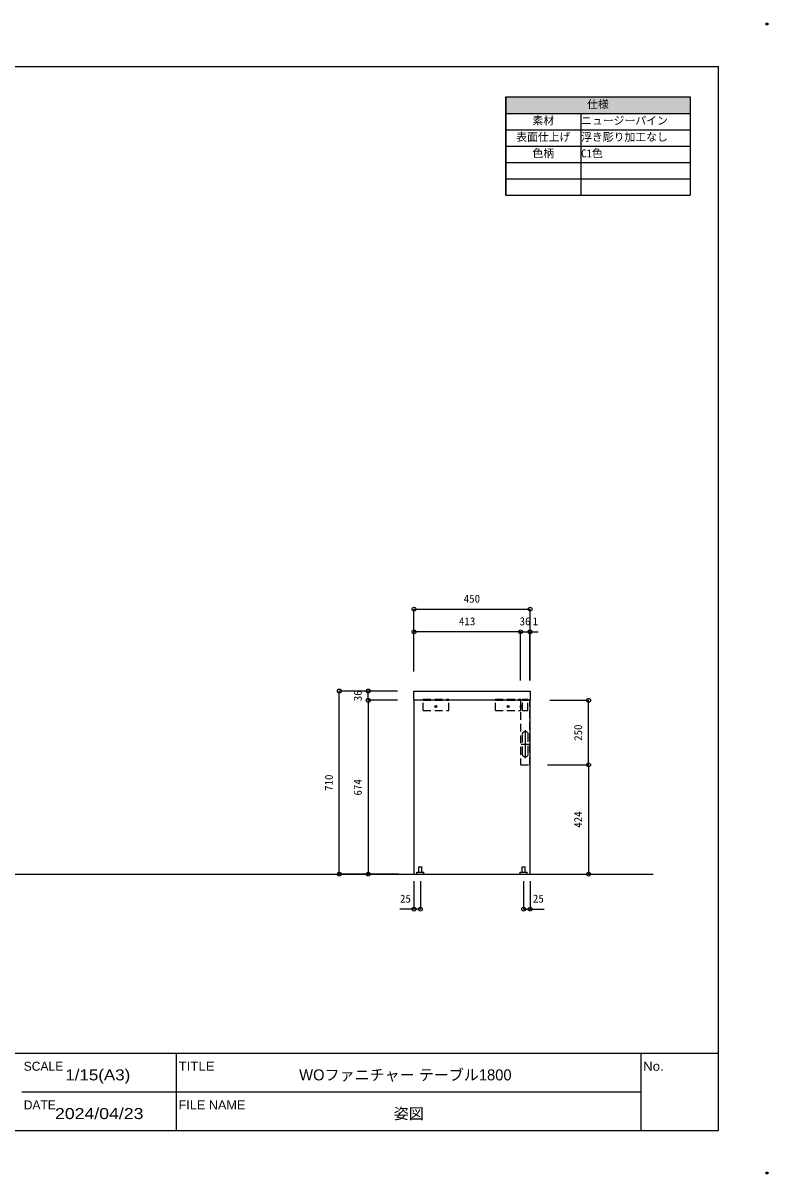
# Model space of a CAD drawing. Units: millimetres, scale not verified. Extents: x -3154 to 3154, y -2231 to 2231.
# Drawn here: x 267 to 3154, y -2231 to 2231 of the extents above; entities that cross this region are included whole.
import ezdxf
from ezdxf.enums import TextEntityAlignment as Align

# ---------------------------------------------------------------- set-up
doc = ezdxf.new("R2010")
doc.units = ezdxf.units.MM
doc.header["$LTSCALE"] = 15
doc.header["$PDMODE"] = 32
doc.header["$PDSIZE"] = 7.5
doc.linetypes.add('DASHED2', pattern=[3, 2, -1])
for name, color, linetype in [('0-0', 7, 'Continuous'), ('0-1', 7, 'Continuous'), ('1-0', 7, 'DASHED2'), ('2-0', 4, 'Continuous')]:
    doc.layers.add(name, color=color, linetype=linetype)
doc.styles.add('メイリオ', font='')
doc.styles.add('ＭＳ ゴシック', font='')
doc.styles.get('メイリオ').set_extended_font_data('メイリオ')
doc.styles.get('ＭＳ ゴシック').set_extended_font_data('MS Gothic')

msp = doc.modelspace()

# ---------------------------------------------------------------- hatches: boundary and pattern name
at = {"layer": '1-0'}
for points in [[(1863.1, -419.03, 1), (1871.1, -419.03, 1)], [(2143.1, -419.03, 1), (2151.1, -419.03, 1)]]:
    msp.add_hatch(color=256, dxfattribs=at).paths.add_polyline_path(points)

# ---------------------------------------------------------------- linework, layer by layer
at = {"layer": '0-0', "color": 2}
for p, q in [((-2962.5, 2062.5), (2962.5, 2062.5)), ((2962.5, -2062.5), (2962.5, 2062.5)), ((-2962.5, -1762.5), (2962.5, -1762.5)), ((-2962.5, -2062.5), (2962.5, -2062.5))]:
    msp.add_line(p, q, dxfattribs=at)
at = {"layer": '0-0'}
for p, q in [((2137.94, 1563.43), (2137.94, 1944.43)), ((2137.94, 1944.43), (2852.32, 1944.43)), ((2852.32, 1563.43), (2852.32, 1944.43)), ((2137.94, 1563.43), (2852.32, 1563.43)), ((262.5, -1762.5), (862.5, -1762.5)), ((862.5, -1912.5), (862.5, -1762.5)), ((862.5, -1762.5), (2662.5, -1762.5)), ((862.5, -1912.5), (862.5, -1762.5)), ((2662.5, -2062.5), (2662.5, -1762.5)), ((2662.5, -1762.5), (2962.5, -1762.5)), ((2662.5, -1912.5), (2662.5, -1762.5)), ((2962.5, -2062.5), (2962.5, -1762.5)), ((262.5, -1912.5), (862.5, -1912.5)), ((262.5, -1912.5), (862.5, -1912.5)), ((862.5, -1912.5), (2662.5, -1912.5)), ((862.5, -2062.5), (862.5, -1912.5)), ((862.5, -1912.5), (2662.5, -1912.5)), ((862.5, -2062.5), (862.5, -1912.5)), ((2662.5, -2062.5), (2662.5, -1912.5)), ((262.5, -2062.5), (862.5, -2062.5)), ((862.5, -2062.5), (2662.5, -2062.5)), ((2662.5, -2062.5), (2962.5, -2062.5))]:
    msp.add_line(p, q, dxfattribs=at)
for p in [(3150, 2227.5), (3150, -2227.5)]:
    msp.add_point(p, dxfattribs=at)
at = {"layer": '1-0'}
for p, q in [((1817.5, -394.73), (1817.5, -389.73)), ((1817.5, -389.73), (1916.7, -389.73)), ((1817.5, -434.03), (1817.5, -394.73)), ((1817.5, -394.73), (1916.7, -394.73)), ((1817.5, -394.73), (1916.7, -394.73)), ((1916.7, -394.73), (1916.7, -389.73)), ((1916.7, -434.03), (1916.7, -394.73)), ((2097.5, -394.73), (2097.5, -389.73)), ((2097.5, -389.73), (2196.7, -389.73)), ((2097.5, -434.03), (2097.5, -394.73)), ((2097.5, -394.73), (2196.7, -394.73)), ((2097.5, -394.73), (2196.7, -394.73)), ((2196.7, -394.73), (2196.7, -389.73)), ((2196.7, -434.03), (2196.7, -394.73)), ((2202.5, -389.73), (2202.5, -394.73)), ((2202.5, -389.73), (2223.7, -389.73)), ((2202.5, -394.73), (2223.7, -394.73)), ((2202.5, -434.03), (2202.5, -394.73)), ((2202.5, -394.73), (2223.7, -394.73)), ((2223.7, -389.73), (2223.7, -394.73)), ((2223.7, -434.03), (2223.7, -394.73)), ((1817.5, -434.03), (1916.7, -434.03)), ((2097.5, -434.03), (2196.7, -434.03)), ((2195.1, -423.33), (2195.1, -415.33)), ((2195.1, -415.33), (2202.5, -415.33)), ((2195.1, -423.33), (2202.5, -423.33)), ((2202.5, -423.33), (2202.5, -415.33)), ((2202.5, -434.03), (2223.7, -434.03)), ((2202.52, -603.73), (2202.52, -525.73)), ((2223.72, -525.73), (2223.72, -603.73)), ((1793.6, -1068.73), (1793.6, -1060.73)), ((1793.6, -1060.73), (1820.6, -1060.73)), ((1793.6, -1068.73), (1820.6, -1068.73)), ((1801.1, -1060.73), (1801.1, -1040.73)), ((1801.1, -1040.73), (1813.1, -1040.73)), ((1801.1, -1060.73), (1813.1, -1060.73)), ((1813.1, -1060.73), (1813.1, -1040.73)), ((1820.6, -1068.73), (1820.6, -1060.73)), ((2193.6, -1068.73), (2193.6, -1060.73)), ((2193.6, -1060.73), (2220.6, -1060.73)), ((2193.6, -1068.73), (2220.6, -1068.73)), ((2201.1, -1060.73), (2201.1, -1040.73)), ((2201.1, -1040.73), (2213.1, -1040.73)), ((2201.1, -1060.73), (2213.1, -1060.73)), ((2213.1, -1060.73), (2213.1, -1040.73)), ((2220.6, -1068.73), (2220.6, -1060.73))]:
    msp.add_line(p, q, dxfattribs=at)
at = {"layer": '1-0', "color": 3, "linetype": 'Continuous'}
for p, q in [((2213.12, -510.13), (2213.12, -619.33)), ((2197.5, -564.73), (2228.7, -564.73))]:
    msp.add_line(p, q, dxfattribs=at)
at = {"layer": '1-0', "linetype": 'Continuous'}
msp.add_line((-2736.67, -1068.73), (2708.77, -1068.73), dxfattribs=at)
for points in [[(2232.1, -359.73), (2232.1, -393.73), (2231.1, -394.73), (1783.1, -394.73), (1782.1, -393.73), (1782.1, -359.73), (1783.1, -358.73), (2231.1, -358.73)], [(2232.1, -395.73), (2231.1, -394.73), (1783.1, -394.73), (1782.1, -395.73), (1782.1, -1067.73), (1783.1, -1068.73), (2231.1, -1068.73), (2232.1, -1067.73)]]:
    msp.add_lwpolyline(points, close=True, dxfattribs=at)
at = {"layer": '1-0'}
msp.add_lwpolyline([(2195.1, -643.73), (2196.1, -644.73), (2230.1, -644.73), (2231.1, -643.73), (2231.1, -395.73), (2230.1, -394.73), (2196.1, -394.73), (2195.1, -395.73)], close=True, dxfattribs=at)
at = {"layer": '1-0', "linetype": 'Continuous'}
for points in [[(2202.52, -525.73), (2202.73, -523.66), (2203.33, -521.67), (2204.31, -519.84), (2205.63, -518.23), (2207.23, -516.91), (2209.07, -515.93), (2211.06, -515.33), (2215.19, -515.33), (2217.18, -515.93), (2219.01, -516.91), (2220.62, -518.23), (2221.94, -519.84), (2222.92, -521.67), (2223.52, -523.66), (2223.72, -525.73)], [(2223.72, -603.73), (2223.52, -605.79), (2222.92, -607.78), (2221.94, -609.62), (2220.62, -611.22), (2219.01, -612.54), (2217.18, -613.52), (2215.19, -614.12), (2211.06, -614.12), (2209.07, -613.52), (2207.23, -612.54), (2205.63, -611.22), (2204.31, -609.62), (2203.33, -607.78), (2202.73, -605.79), (2202.52, -603.73)]]:
    msp.add_lwpolyline(points, dxfattribs=at)
for centre in [(1867.1, -419.03), (2147.1, -419.03)]:
    msp.add_circle(centre, 4, dxfattribs=at)
at = {"layer": '2-0'}
for p, q in [((1782.1, -282.53), (1782.1, -41.5)), ((1782.1, -41.5), (2232.1, -41.5)), ((2232.1, -282.53), (2232.1, -41.5)), ((1782.1, -282.53), (1782.1, -129.08)), ((2195.1, -129.08), (1782.1, -129.08)), ((2195.1, -318.53), (2195.1, -129.08)), ((2195.1, -129.08), (2231.1, -129.08)), ((2195.1, -318.53), (2195.1, -129.08)), ((2231.1, -318.53), (2231.1, -129.08)), ((2232.1, -129.08), (2231.1, -129.08)), ((2232.1, -318.53), (2232.1, -129.08)), ((1718.48, -358.73), (1492.84, -358.73)), ((1492.84, -1068.73), (1492.84, -358.73)), ((1718.48, -358.73), (1605, -358.73)), ((1605, -394.73), (1605, -358.73)), ((1718.48, -394.73), (1605, -394.73)), ((1605, -394.73), (1605, -1068.73)), ((1718.48, -394.73), (1605, -394.73)), ((2308.29, -394.73), (2458.83, -394.73)), ((2458.83, -644.73), (2458.83, -394.73)), ((2299.11, -644.73), (2458.83, -644.73)), ((2299.11, -644.73), (2458.83, -644.73)), ((2458.83, -644.73), (2458.83, -1068.73)), ((1718.48, -1068.73), (1492.84, -1068.73)), ((1721.98, -1068.73), (1605, -1068.73)), ((2310.29, -1068.73), (2458.83, -1068.73)), ((1807.1, -1096.45), (1807.1, -1204.52)), ((2207.1, -1096.45), (2207.1, -1204.52)), ((1807.1, -1204.52), (1782.1, -1204.52)), ((2207.1, -1204.52), (2232.1, -1204.52))]:
    msp.add_line(p, q, dxfattribs=at)
for points in [[(2231.1, -318.53), (2231.1, -129.08), (2263.91, -129.08)], [(1782.1, -1095.45), (1782.1, -1204.52), (1727.95, -1204.52)], [(2232.1, -1095.45), (2232.1, -1204.52), (2286.24, -1204.52)]]:
    msp.add_lwpolyline(points, dxfattribs=at)
for centre in [(1782.1, -41.5), (2232.1, -41.5), (1782.1, -129.08), (2195.1, -129.08), (2195.1, -129.08), (2231.1, -129.08), (2231.1, -129.08), (2232.1, -129.08), (1492.84, -358.73), (1605, -358.73), (1605, -394.73), (1605, -394.73), (2458.83, -394.73), (2458.83, -644.73), (2458.83, -644.73), (1492.84, -1068.73), (1605, -1068.73), (2458.83, -1068.73), (1782.1, -1204.52), (1807.1, -1204.52), (2207.1, -1204.52), (2232.1, -1204.52)]:
    msp.add_circle(centre, 7.5, dxfattribs=at)

# ---------------------------------------------------------------- texts
at = {"layer": '0-0', "style": 'メイリオ'}
for s, height, p in [('SCALE', 34.92, (270, -1841.44)), ('WOファニチャー テーブル1800', 42.67, (1337.35, -1881.16)), ('DATE', 34.92, (270, -1991.44)), ('姿図', 42.67, (1703.71, -2031.16))]:
    msp.add_text(s, height=height, dxfattribs=at).set_placement(p, align=Align.BOTTOM_LEFT)
for s, height, width, p in [('1/15(A3)', 42.67, 1.15, (431.23, -1881.16)), ('TITLE', 34.92, 1.1, (870, -1841.44)), ('No.', 34.92, 1.1, (2670, -1841.44)), ('FILE NAME', 34.92, 1.05, (870, -1991.44)), ('2024/04/23', 42.67, 1.2, (391.16, -2031.16))]:
    msp.add_text(s, height=height, dxfattribs=dict(at, width=width)).set_placement(p, align=Align.BOTTOM_LEFT)
at = {"layer": '2-0', "style": 'ＭＳ ゴシック'}
for s, p in [('450', (1974.92, -25.62)), ('413', (1956.42, -113.2)), ('36', (2191.51, -113.2)), ('1', (2241.9, -113.2)), ('25', (1727.95, -1188.64)), ('25', (2243.06, -1188.64))]:
    msp.add_text(s, height=31.04, dxfattribs=at).set_placement(p, align=Align.BOTTOM_LEFT)
for s, p in [('36', (1589.12, -398.32)), ('250', (2442.95, -551.9)), ('710', (1476.97, -745.9)), ('674', (1589.12, -763.9)), ('424', (2442.95, -888.9))]:
    msp.add_text(s, height=31.04, rotation=90, dxfattribs=at).set_placement(p, align=Align.BOTTOM_LEFT)

# ---------------------------------------------------------------- next in the draw order: wipeouts: each hides what was drawn before it
msp.add_wipeout([(2137.94, 1563.43), (2137.94, 1944.43), (2852.32, 1944.43), (2852.32, 1563.43)])

# ---------------------------------------------------------------- next in the draw order: linework, layer by layer
at = {"layer": '0-0', "color": 3}
for p, q in [((2137.94, 1944.43), (2852.32, 1944.43)), ((2852.32, 1944.43), (2852.32, 1880.93)), ((2137.94, 1880.93), (2428.99, 1880.93)), ((2428.99, 1880.93), (2428.99, 1817.43)), ((2428.99, 1880.93), (2852.32, 1880.93)), ((2852.32, 1880.93), (2852.32, 1817.43)), ((2137.94, 1817.43), (2428.99, 1817.43)), ((2428.99, 1817.43), (2428.99, 1753.93)), ((2428.99, 1817.43), (2852.32, 1817.43)), ((2852.32, 1817.43), (2852.32, 1753.93)), ((2137.94, 1753.93), (2428.99, 1753.93)), ((2428.99, 1753.93), (2428.99, 1690.43)), ((2428.99, 1753.93), (2852.32, 1753.93)), ((2852.32, 1753.93), (2852.32, 1690.43)), ((2137.94, 1690.43), (2428.99, 1690.43)), ((2428.99, 1690.43), (2428.99, 1626.93)), ((2428.99, 1690.43), (2852.32, 1690.43)), ((2852.32, 1690.43), (2852.32, 1626.93)), ((2137.94, 1626.93), (2428.99, 1626.93)), ((2428.99, 1626.93), (2428.99, 1563.43)), ((2428.99, 1626.93), (2852.32, 1626.93)), ((2852.32, 1626.93), (2852.32, 1563.43))]:
    msp.add_line(p, q, dxfattribs=at)
for points in [[(2137.94, 1944.43), (2137.94, 1880.93), (2852.32, 1880.93)], [(2137.94, 1880.93), (2137.94, 1817.43), (2428.99, 1817.43)], [(2428.99, 1880.93), (2428.99, 1817.43), (2852.32, 1817.43)], [(2137.94, 1817.43), (2137.94, 1753.93), (2428.99, 1753.93)], [(2428.99, 1817.43), (2428.99, 1753.93), (2852.32, 1753.93)], [(2137.94, 1753.93), (2137.94, 1690.43), (2428.99, 1690.43)], [(2428.99, 1753.93), (2428.99, 1690.43), (2852.32, 1690.43)], [(2137.94, 1690.43), (2137.94, 1626.93), (2428.99, 1626.93)], [(2428.99, 1690.43), (2428.99, 1626.93), (2852.32, 1626.93)], [(2137.94, 1626.93), (2137.94, 1563.43), (2428.99, 1563.43)], [(2428.99, 1626.93), (2428.99, 1563.43), (2852.32, 1563.43)]]:
    msp.add_lwpolyline(points, dxfattribs=at)
at = {"layer": '0-1', "color": 9}
msp.add_solid([(2137.94, 1880.93), (2137.94, 1944.43), (2852.32, 1880.93), (2852.32, 1944.43)], dxfattribs=at)

# ---------------------------------------------------------------- next in the draw order: texts
at = {"layer": '0-1', "style": 'ＭＳ ゴシック'}
for s, p in [('仕様', (2452.71, 1891.68)), ('素材', (2241.04, 1828.18)), ('ニュージーパイン', (2429.69, 1828.18)), ('表面仕上げ', (2178.04, 1764.68)), ('浮き彫り加工なし', (2429.69, 1764.68)), ('色柄', (2241.04, 1701.18)), ('C1色', (2429.69, 1701.18))]:
    msp.add_text(s, height=30.79, dxfattribs=at).set_placement(p, align=Align.BOTTOM_LEFT)

doc.saveas('drawing.dxf')
